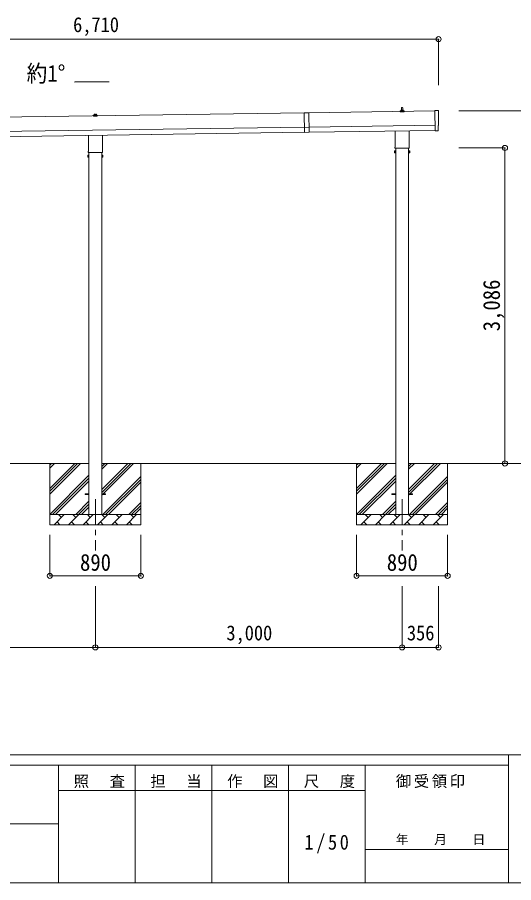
# Model space of a CAD drawing. Units: millimetres at full size, sheet at 1:50. Extents: x -14053 to 14053, y -9700 to 9700.
# Drawn here: x 4100 to 8954, y -9700 to -1237 of the extents above; entities that cross this region are included whole.
import ezdxf
from ezdxf.enums import TextEntityAlignment as Align

# ---------------------------------------------------------------- set-up
doc = ezdxf.new("R2010")
doc.units = ezdxf.units.MM
doc.header["$LTSCALE"] = 50
doc.header["$PDMODE"] = 32
doc.header["$PDSIZE"] = 50
doc.linetypes.add('CHAIN1', pattern=[8, 5, -1, 1, -1])
for name, color, linetype, lineweight in [('0-1_Defpoints', 7, 'CHAIN1', 9), ('0-2_TEXT1', 4, 'Continuous', 9), ('0-3_SHAPE', 7, 'Continuous', 9), ('0-7_PARTS2', 7, 'Continuous', 9), ('0-8_TABLE1', 6, 'Continuous', 9), ('F-0', 7, 'Continuous', 9)]:
    doc.layers.add(name, color=color, linetype=linetype, lineweight=lineweight)
doc.styles.add('ＭＳ ゴシック', font='')
doc.styles.get('ＭＳ ゴシック').set_extended_font_data('MS Gothic')

msp = doc.modelspace()

# ---------------------------------------------------------------- linework, layer by layer
at = {"layer": '0-1_Defpoints'}
for p, q in [((4863.46, -5950.37), (4863.46, -6450.37)), ((7863.46, -5950.37), (7863.46, -6450.37))]:
    msp.add_line(p, q, dxfattribs=at)
at = {"layer": '0-2_TEXT1'}
for p, q in [((4998.65, -1867.71), (4662.65, -1872.51)), ((6905.69, -2171.93), (1540.74, -2248.57)), ((4845.21, -2203.75), (4845.21, -2196.04)), ((4845.6, -2195.25), (4881.33, -2195.25)), ((4845.98, -2195.07), (4852.7, -2193.44)), ((4853.08, -2193.25), (4873.85, -2193.25)), ((4853.46, -2192.47), (4853.46, -2188.25)), ((4854.46, -2188.25), (4872.46, -2188.25)), ((4873.46, -2192.47), (4873.46, -2188.25)), ((4880.95, -2195.07), (4874.23, -2193.44)), ((4881.71, -2203.75), (4881.71, -2196.04)), ((6905.68, -2170.93), (6908.42, -2362.91)), ((8184.16, -2153.66), (6950.69, -2171.28)), ((7845.21, -2160.9), (7845.21, -2153.18)), ((7881.71, -2160.9), (7845.21, -2160.9)), ((7845.6, -2152.4), (7881.33, -2152.4)), ((7845.98, -2152.21), (7852.7, -2150.58)), ((7853.08, -2150.4), (7873.85, -2150.4)), ((7853.46, -2149.61), (7853.46, -2145.4)), ((7854.46, -2145.4), (7872.46, -2145.4)), ((7857.46, -2145.4), (7858.19, -2121.87)), ((7859.19, -2120.9), (7867.74, -2120.9)), ((7868.74, -2121.87), (7869.46, -2145.4)), ((7873.46, -2149.61), (7873.46, -2145.4)), ((7880.95, -2152.21), (7874.23, -2150.58)), ((7881.71, -2160.9), (7881.71, -2153.18)), ((8184.09, -2148.58), (8186.93, -2347.41)), ((8215.76, -2149.78), (8184.09, -2148.58)), ((4881.71, -2203.75), (4845.21, -2203.75)), ((1542.74, -2388.55), (6907.69, -2311.91)), ((1543.46, -2438.55), (6908.41, -2361.91)), ((6952.71, -2312.77), (6907.72, -2313.41)), ((6953.42, -2362.26), (6908.42, -2362.91)), ((6952.69, -2311.27), (8186.16, -2293.65)), ((6953.4, -2361.26), (8186.87, -2343.64)), ((7795.16, -2504.89), (7795.16, -2349.24)), ((7931.76, -2347.29), (7931.76, -2504.89)), ((8205.14, -2346.25), (8186.93, -2347.41)), ((8205.81, -2346.87), (8205.14, -2346.25)), ((8206.56, -2347.13), (8213.47, -2346.67)), ((4795.16, -2547.74), (4795.16, -2392.1)), ((4931.76, -2390.14), (4931.76, -2547.74)), ((7793.46, -2513.66), (7793.46, -2508.16)), ((7931.4, -2517.16), (7795.53, -2517.16)), ((7800.96, -2517.16), (7800.96, -6100.37)), ((7925.96, -6100.37), (7925.96, -2517.16)), ((7933.46, -2508.16), (7933.46, -2513.66)), ((4789.46, -2586.02), (4790.22, -2584.7)), ((4789.46, -2586.02), (4789.46, -2603.02)), ((4789.46, -2603.02), (4790.22, -2604.33)), ((4796.46, -2584.7), (4790.22, -2584.7)), ((4796.46, -2589.61), (4790.22, -2589.61)), ((4796.46, -2599.42), (4790.22, -2599.42)), ((4796.46, -2604.33), (4790.22, -2604.33)), ((4793.46, -2556.52), (4793.46, -2551.02)), ((4931.4, -2560.02), (4795.53, -2560.02)), ((4796.46, -2604.33), (4796.46, -2584.7)), ((4796.46, -2585.32), (4798.96, -2585.32)), ((4798.96, -2603.72), (4796.46, -2603.72)), ((4800.96, -2560.02), (4800.96, -6100.37)), ((4925.96, -6100.37), (4925.96, -2560.02)), ((4925.96, -2605.02), (4927.96, -2605.02)), ((4930.46, -2585.32), (4927.96, -2585.32)), ((4927.96, -2603.72), (4930.46, -2603.72)), ((4930.46, -2604.33), (4930.46, -2584.7)), ((4930.46, -2584.7), (4936.7, -2584.7)), ((4930.46, -2589.61), (4936.7, -2589.61)), ((4930.46, -2599.42), (4936.7, -2599.42)), ((4930.46, -2604.33), (4936.7, -2604.33)), ((4933.46, -2551.02), (4933.46, -2556.52)), ((4937.46, -2586.02), (4936.7, -2584.7)), ((4937.46, -2603.02), (4936.7, -2604.33)), ((4937.46, -2586.02), (4937.46, -2603.02)), ((7789.46, -2543.16), (7790.22, -2541.84)), ((7789.46, -2543.16), (7789.46, -2560.16)), ((7789.46, -2560.16), (7790.22, -2561.47)), ((7796.46, -2541.84), (7790.22, -2541.84)), ((7796.46, -2546.75), (7790.22, -2546.75)), ((7796.46, -2556.57), (7790.22, -2556.57)), ((7796.46, -2561.47), (7790.22, -2561.47)), ((7796.46, -2561.47), (7796.46, -2541.84)), ((7796.46, -2542.46), (7798.96, -2542.46)), ((7798.96, -2560.86), (7796.46, -2560.86)), ((7925.96, -2562.16), (7927.96, -2562.16)), ((7930.46, -2542.46), (7927.96, -2542.46)), ((7927.96, -2560.86), (7930.46, -2560.86)), ((7930.46, -2561.47), (7930.46, -2541.84)), ((7930.46, -2541.84), (7936.7, -2541.84)), ((7930.46, -2546.75), (7936.7, -2546.75)), ((7930.46, -2556.57), (7936.7, -2556.57)), ((7930.46, -2561.47), (7936.7, -2561.47)), ((7937.46, -2543.16), (7936.7, -2541.84)), ((7937.46, -2560.16), (7936.7, -2561.47)), ((7937.46, -2543.16), (7937.46, -2560.16)), ((4763.46, -5895.87), (4800.96, -5895.87)), ((4763.46, -5904.87), (4763.46, -5895.87)), ((4763.46, -5904.87), (4800.96, -5904.87)), ((4925.96, -5895.87), (4963.46, -5895.87)), ((4925.96, -5904.87), (4963.46, -5904.87)), ((4963.46, -5904.87), (4963.46, -5895.87)), ((7763.46, -5895.87), (7800.96, -5895.87)), ((7763.46, -5904.87), (7763.46, -5895.87)), ((7763.46, -5904.87), (7800.96, -5904.87)), ((7925.96, -5895.87), (7963.46, -5895.87)), ((7925.96, -5904.87), (7963.46, -5904.87)), ((7963.46, -5904.87), (7963.46, -5895.87))]:
    msp.add_line(p, q, dxfattribs=at)
for points in [[(6905.68, -2170.93), (6950.68, -2170.28), (6953.42, -2362.26)], [(8216.27, -2343.64), (8215.59, -2296.61), (8216.2, -2296.61)], [(4927.96, -2605.02), (4927.96, -2584.02), (4925.96, -2584.02)], [(7927.96, -2562.16), (7927.96, -2541.16), (7925.96, -2541.16)]]:
    msp.add_lwpolyline(points, dxfattribs=at)
for points in [[(4798.96, -2605.02), (4798.96, -2584.02), (4800.96, -2584.02), (4800.96, -2605.02)], [(7798.96, -2562.16), (7798.96, -2541.16), (7800.96, -2541.16), (7800.96, -2562.16)]]:
    msp.add_lwpolyline(points, close=True, dxfattribs=at)
for centre, radius, start, end in [((4846.21, -2196.04), 1, 103.62699, 180), ((4852.46, -2192.47), 1, 283.62699, 0), ((4857.55, -2188.89), 4.13, 90, 171.17633), ((4854.46, -2189.25), 1, 90, 180), ((4866.8, -2188.25), 4.83, 133.60282, 180), ((4860.13, -2188.25), 4.83, 0, 46.39718), ((4869.38, -2188.89), 4.13, 8.82367, 90), ((4872.46, -2189.25), 1, 0, 90), ((4874.46, -2192.47), 1, 180, 256.37301), ((4880.71, -2196.04), 1, 0, 76.37301), ((7846.21, -2153.18), 1, 103.62699, 180), ((7852.46, -2149.61), 1, 283.62699, 0), ((7857.55, -2146.03), 4.13, 90, 171.17633), ((7854.46, -2146.4), 1, 90, 180), ((7859.19, -2121.9), 1, 90, 178.60509), ((7866.8, -2145.4), 4.83, 133.60282, 180), ((7860.13, -2145.4), 4.83, 0, 46.39718), ((7867.74, -2121.9), 1, 1.39491, 90), ((7869.38, -2146.03), 4.13, 8.82367, 90), ((7872.46, -2146.4), 1, 0, 90), ((7874.46, -2149.61), 1, 180, 256.37301), ((7880.71, -2153.18), 1, 0, 76.37301), ((8206.49, -2346.13), 1, 227.3164, 273.81435), ((7797.46, -2508.16), 4, 125.09963, 180), ((7797.46, -2513.66), 4, 180, 194.47751), ((7797.46, -2513.66), 4, 194.47751, 241.04498), ((7929.46, -2513.66), 4, 298.95502, 345.52249), ((7929.46, -2508.16), 4, 0, 54.90037), ((7929.46, -2513.66), 4, 345.52249, 0), ((4805.7, -2594.52), 16.24, 162.41205, 197.58795), ((4793.81, -2587.15), 4.34, 145.61575, 214.38425), ((4793.81, -2601.88), 4.34, 145.61575, 214.38425), ((4797.46, -2551.02), 4, 125.09963, 180), ((4797.46, -2556.52), 4, 180, 194.47751), ((4797.46, -2556.52), 4, 194.47751, 241.04498), ((4929.46, -2556.52), 4, 298.95502, 345.52249), ((4929.46, -2551.02), 4, 0, 54.90037), ((4929.46, -2556.52), 4, 345.52249, 0), ((4921.22, -2594.52), 16.24, 342.41205, 17.58795), ((4933.12, -2587.15), 4.34, 325.61575, 34.38425), ((4933.12, -2601.88), 4.34, 325.61575, 34.38425), ((7805.7, -2551.66), 16.24, 162.41205, 197.58795), ((7793.81, -2544.3), 4.34, 145.61575, 214.38425), ((7793.81, -2559.02), 4.34, 145.61575, 214.38425), ((7921.22, -2551.66), 16.24, 342.41205, 17.58795), ((7933.12, -2544.3), 4.34, 325.61575, 34.38425), ((7933.12, -2559.02), 4.34, 325.61575, 34.38425)]:
    msp.add_arc(centre, radius, start, end, dxfattribs=at)
for centre, major_axis, ratio, start_param, end_param in [((8215.56, -2152.77), (3, -0.04), 0.99863, 6.2683889, 7.8016218), ((12981.94, -2155.12), (-4762.89, -68.04), 0.99863, 6.268406, 6.2977043), ((8213.26, -2343.67), (2.21, -2.04), 0.9974, 5.5252311, 7.0411395), ((8216.13, -2292.21), (4.41, -0.06), 0.99863, 4.712389, 6.2976778)]:
    msp.add_ellipse(centre, major_axis=major_axis, ratio=ratio, start_param=start_param, end_param=end_param, dxfattribs=at)
at = {"layer": '0-3_SHAPE'}
for p, q in [((4800.96, -5600.37), (1925.96, -5600.37)), ((4418.46, -5600.37), (4418.46, -6200.37)), ((4418.46, -5843.85), (4661.94, -5600.37)), ((4418.46, -5872.14), (4690.23, -5600.37)), ((4418.46, -5900.42), (4718.51, -5600.37)), ((4418.46, -5645.86), (4463.95, -5600.37)), ((4418.46, -5617.58), (4435.67, -5600.37)), ((7800.96, -5600.37), (4925.96, -5600.37)), ((4925.96, -5629.2), (4954.79, -5600.37)), ((4925.96, -5657.48), (4983.07, -5600.37)), ((4925.96, -5912.04), (5237.63, -5600.37)), ((4925.96, -5855.47), (5181.06, -5600.37)), ((4925.96, -5883.76), (5209.35, -5600.37)), ((5308.46, -5600.37), (5308.46, -6200.37)), ((7418.46, -5600.37), (7418.46, -6200.37)), ((7418.46, -5843.85), (7661.94, -5600.37)), ((7418.46, -5872.14), (7690.23, -5600.37)), ((7418.46, -5900.42), (7718.51, -5600.37)), ((7418.46, -5645.86), (7463.95, -5600.37)), ((7418.46, -5617.58), (7435.67, -5600.37)), ((9064.34, -5600.37), (7925.96, -5600.37)), ((7925.96, -5629.2), (7954.79, -5600.37)), ((7925.96, -5657.48), (7983.07, -5600.37)), ((7925.96, -5912.04), (8237.63, -5600.37)), ((7925.96, -5855.47), (8181.06, -5600.37)), ((7925.96, -5883.76), (8209.35, -5600.37)), ((8308.46, -5600.37), (8308.46, -6200.37)), ((4418.46, -6098.41), (4800.96, -5715.91)), ((4444.79, -6100.37), (4800.96, -5744.2)), ((4935.62, -6100.37), (5308.46, -5727.53)), ((7418.46, -6098.41), (7800.96, -5715.91)), ((7444.79, -6100.37), (7800.96, -5744.2)), ((7935.62, -6100.37), (8308.46, -5727.53)), ((4473.07, -6100.37), (4800.96, -5772.48)), ((4963.9, -6100.37), (5308.46, -5755.81)), ((4992.19, -6100.37), (5308.46, -5784.1)), ((7473.07, -6100.37), (7800.96, -5772.48)), ((7963.9, -6100.37), (8308.46, -5755.81)), ((7992.19, -6100.37), (8308.46, -5784.1)), ((4671.06, -6100.37), (4800.96, -5970.47)), ((4699.35, -6100.37), (4800.96, -5998.76)), ((5190.18, -6100.37), (5308.46, -5982.09)), ((7671.06, -6100.37), (7800.96, -5970.47)), ((7699.35, -6100.37), (7800.96, -5998.76)), ((8190.18, -6100.37), (8308.46, -5982.09)), ((4727.63, -6100.37), (4800.96, -6027.04)), ((5218.46, -6100.37), (5308.46, -6010.37)), ((5246.75, -6100.37), (5308.46, -6038.66)), ((7727.63, -6100.37), (7800.96, -6027.04)), ((8218.46, -6100.37), (8308.46, -6010.37)), ((8246.75, -6100.37), (8308.46, -6038.66)), ((4418.46, -6100.37), (5308.46, -6100.37)), ((4459.91, -6200.37), (4559.91, -6100.37)), ((4488.46, -6171.82), (4517.02, -6200.37)), ((4531.36, -6128.93), (4502.8, -6100.37)), ((4601.33, -6200.37), (4701.33, -6100.37)), ((4629.88, -6171.82), (4658.44, -6200.37)), ((4672.78, -6128.93), (4644.22, -6100.37)), ((4742.75, -6200.37), (4842.75, -6100.37)), ((4771.31, -6171.82), (4799.86, -6200.37)), ((4814.2, -6128.93), (4785.65, -6100.37)), ((4884.17, -6200.37), (4984.17, -6100.37)), ((4912.73, -6171.82), (4941.28, -6200.37)), ((4955.62, -6128.93), (4927.07, -6100.37)), ((5025.59, -6200.37), (5125.59, -6100.37)), ((5054.15, -6171.82), (5082.7, -6200.37)), ((5097.04, -6128.93), (5068.49, -6100.37)), ((5167.02, -6200.37), (5267.02, -6100.37)), ((5195.57, -6171.82), (5224.12, -6200.37)), ((5238.46, -6128.93), (5209.91, -6100.37)), ((7418.46, -6100.37), (8308.46, -6100.37)), ((7459.91, -6200.37), (7559.91, -6100.37)), ((7488.46, -6171.82), (7517.02, -6200.37)), ((7531.36, -6128.93), (7502.8, -6100.37)), ((7601.33, -6200.37), (7701.33, -6100.37)), ((7629.88, -6171.82), (7658.44, -6200.37)), ((7672.78, -6128.93), (7644.22, -6100.37)), ((7742.75, -6200.37), (7842.75, -6100.37)), ((7771.31, -6171.82), (7799.86, -6200.37)), ((7814.2, -6128.93), (7785.65, -6100.37)), ((7884.17, -6200.37), (7984.17, -6100.37)), ((7912.73, -6171.82), (7941.28, -6200.37)), ((7955.62, -6128.93), (7927.07, -6100.37)), ((8025.59, -6200.37), (8125.59, -6100.37)), ((8054.15, -6171.82), (8082.7, -6200.37)), ((8097.04, -6128.93), (8068.49, -6100.37)), ((8167.02, -6200.37), (8267.02, -6100.37)), ((8195.57, -6171.82), (8224.12, -6200.37)), ((8238.46, -6128.93), (8209.91, -6100.37)), ((5308.46, -6200.37), (4418.46, -6200.37)), ((8308.46, -6200.37), (7418.46, -6200.37))]:
    msp.add_line(p, q, dxfattribs=at)
at = {"layer": '0-7_PARTS2', "color": 4}
for p, q in [((4662.65, -1872.51), (4662.65, -1867.71)), ((4662.65, -1867.71), (4998.65, -1867.71))]:
    msp.add_line(p, q, dxfattribs=at)
at = {"layer": '0-8_TABLE1'}
for p, q in [((8219.47, -1451.26), (1509.73, -1451.26)), ((8219.47, -1451.26), (8219.47, -1901.26)), ((9219.08, -2153.19), (8418.07, -2153.19)), ((8869.08, -2514.66), (8419.08, -2514.66)), ((8869.08, -2514.66), (8869.08, -5600.37)), ((9219.08, -5600.37), (8418.07, -5600.37)), ((4418.46, -6699.37), (4418.46, -6299.37)), ((5308.46, -6699.37), (5308.46, -6299.37)), ((7418.46, -6699.37), (7418.46, -6299.37)), ((8308.46, -6699.37), (8308.46, -6299.37)), ((4418.46, -6699.37), (5308.46, -6699.37)), ((7418.46, -6699.37), (8308.46, -6699.37)), ((4863.46, -7399.37), (4863.46, -6801.37)), ((7863.46, -7399.37), (7863.46, -6801.37)), ((8219.47, -7399.37), (8219.47, -6801.37)), ((4863.46, -7399.37), (1863.46, -7399.37)), ((7863.46, -7399.37), (4863.46, -7399.37)), ((8219.47, -7399.37), (7863.46, -7399.37))]:
    msp.add_line(p, q, dxfattribs=at)
for p in [(8219.47, -1451.26), (8869.08, -2514.66), (8869.08, -5600.37), (4418.46, -6699.37), (5308.46, -6699.37), (7418.46, -6699.37), (8308.46, -6699.37), (4863.46, -7399.37), (7863.46, -7399.37), (8219.47, -7399.37)]:
    msp.add_point(p, dxfattribs=at)
at = {"layer": 'F-0', "color": 5, "lineweight": 5}
for p, q in [((-14053.43, -8450), (13346.57, -8450)), ((8901.98, -8450), (8901.98, -9700)), ((-14053.43, -8550), (8901.98, -8550)), ((4501.97, -8550), (4501.97, -9700)), ((5251.97, -8550), (5251.97, -9700)), ((6001.97, -8550), (6001.97, -9700)), ((6751.97, -8550), (6751.97, -9700)), ((7501.97, -8550), (7501.97, -9700)), ((4501.97, -8800), (7501.97, -8800)), ((-5748.03, -9125), (4501.97, -9125)), ((7501.97, -9375), (8901.98, -9375)), ((-14053.43, -9700), (13346.57, -9700))]:
    msp.add_line(p, q, dxfattribs=at)

# ---------------------------------------------------------------- texts
at = {"layer": '0-7_PARTS2', "style": 'ＭＳ ゴシック', "width": 0.9}
msp.add_text('約1°', height=165, dxfattribs=at).set_placement((4191.56, -1917.76), align=Align.BOTTOM_LEFT)
at = {"layer": '0-8_TABLE1', "color": 7, "style": 'ＭＳ ゴシック', "width": 0.9}
for s, height, p in [('6,710', 146.6, (4645.85, -1426.26)), ('890', 165, (4713.46, -6699.37)), ('890', 165, (7713.46, -6699.37)), ('3,000', 146.6, (6144.71, -7374.37)), ('356', 146.6, (7910.22, -7374.37))]:
    msp.add_text(s, height=height, dxfattribs=at).set_placement(p, align=Align.BOTTOM_LEFT)
msp.add_text('3,086', height=165, rotation=90, dxfattribs=at).set_placement((8869.08, -4307.52), align=Align.BOTTOM_LEFT)
at = {"layer": 'F-0', "style": 'ＭＳ ゴシック'}
msp.add_text('年\u3000\u3000月\u3000\u3000日', height=91.64, dxfattribs=at).set_placement((7801.98, -9350), align=Align.BOTTOM_LEFT)
at = {"layer": 'F-0', "attachment_point": 7, "style": 'ＭＳ ゴシック'}
for s, insert, char_height in [('\\T1.17;照\u3000査', (4651.98, -8775), 110), ('\\T1.17;担\u3000当', (5401.98, -8775), 110), ('\\T1.17;作\u3000図', (6151.97, -8775), 110), ('\\T1.17;尺\u3000度', (6901.98, -8775), 110), ('\\T1.17;御受領印', (7801.97, -8775), 110), ('\\T1.28;\\W0.9;1/50', (6908.22, -9412.5), 146.6)]:
    msp.add_mtext(s, dxfattribs=dict(at, insert=insert, char_height=char_height))

doc.saveas('drawing.dxf')
